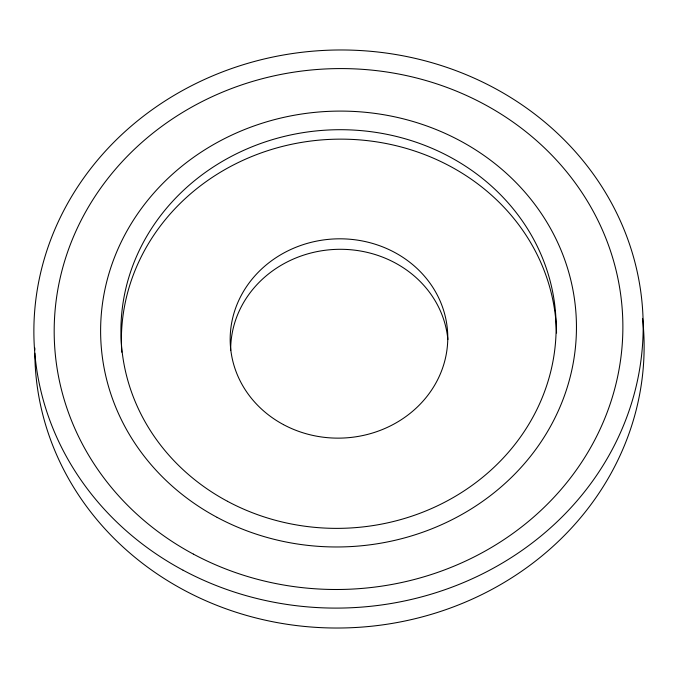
<?xml version="1.0" encoding="UTF-8"?>
<svg xmlns="http://www.w3.org/2000/svg" width="678" height="678" viewBox="0 0 678 678"><rect width="100%" height="100%" fill="white"/><g stroke="black" fill="none" stroke-linecap="round" stroke-linejoin="round"><path stroke-width="1.02" d="M642.558 318.397A304.71 279.005 -2.7 0 1 355.984 627.481A304.71 279.005 -2.7 0 1 34.824 353.246M34.824 350.085A304.71 279.005 -2.7 0 1 34.841 347.984M230.673 350.568A108.827 99.649 -2.7 0 1 334.347 249.445A108.827 99.649 -2.7 0 1 447.87 339.542M121.769 352.187A217.646 199.29 -2.7 0 1 330.305 139.371A217.646 199.29 -2.7 0 1 556.545 333M183.094 570.223A304.71 279.005 -2.7 0 0 643.159 330.017A304.71 279.005 -2.7 0 0 189.332 86.869A304.71 279.005 -2.7 0 0 183.094 570.223M283.463 424.614A108.827 99.649 -2.7 0 0 447.768 338.831A108.827 99.649 -2.7 0 0 285.692 251.987A108.827 99.649 -2.7 0 0 283.463 424.614M227.503 501.313A217.646 199.29 -2.7 0 0 556.121 329.737A217.646 199.29 -2.7 0 0 231.961 156.059A217.646 199.29 -2.7 0 0 227.503 501.313M193.459 554.146A284.396 260.403 -2.7 0 0 622.853 329.957A284.396 260.403 -2.7 0 0 199.281 103.014A284.396 260.403 -2.7 0 0 193.459 554.146M217.146 517.39A237.961 217.892 -2.7 0 0 576.436 329.805A237.961 217.892 -2.7 0 0 222.011 139.914A237.961 217.892 -2.7 0 0 217.146 517.39"/></g></svg>
